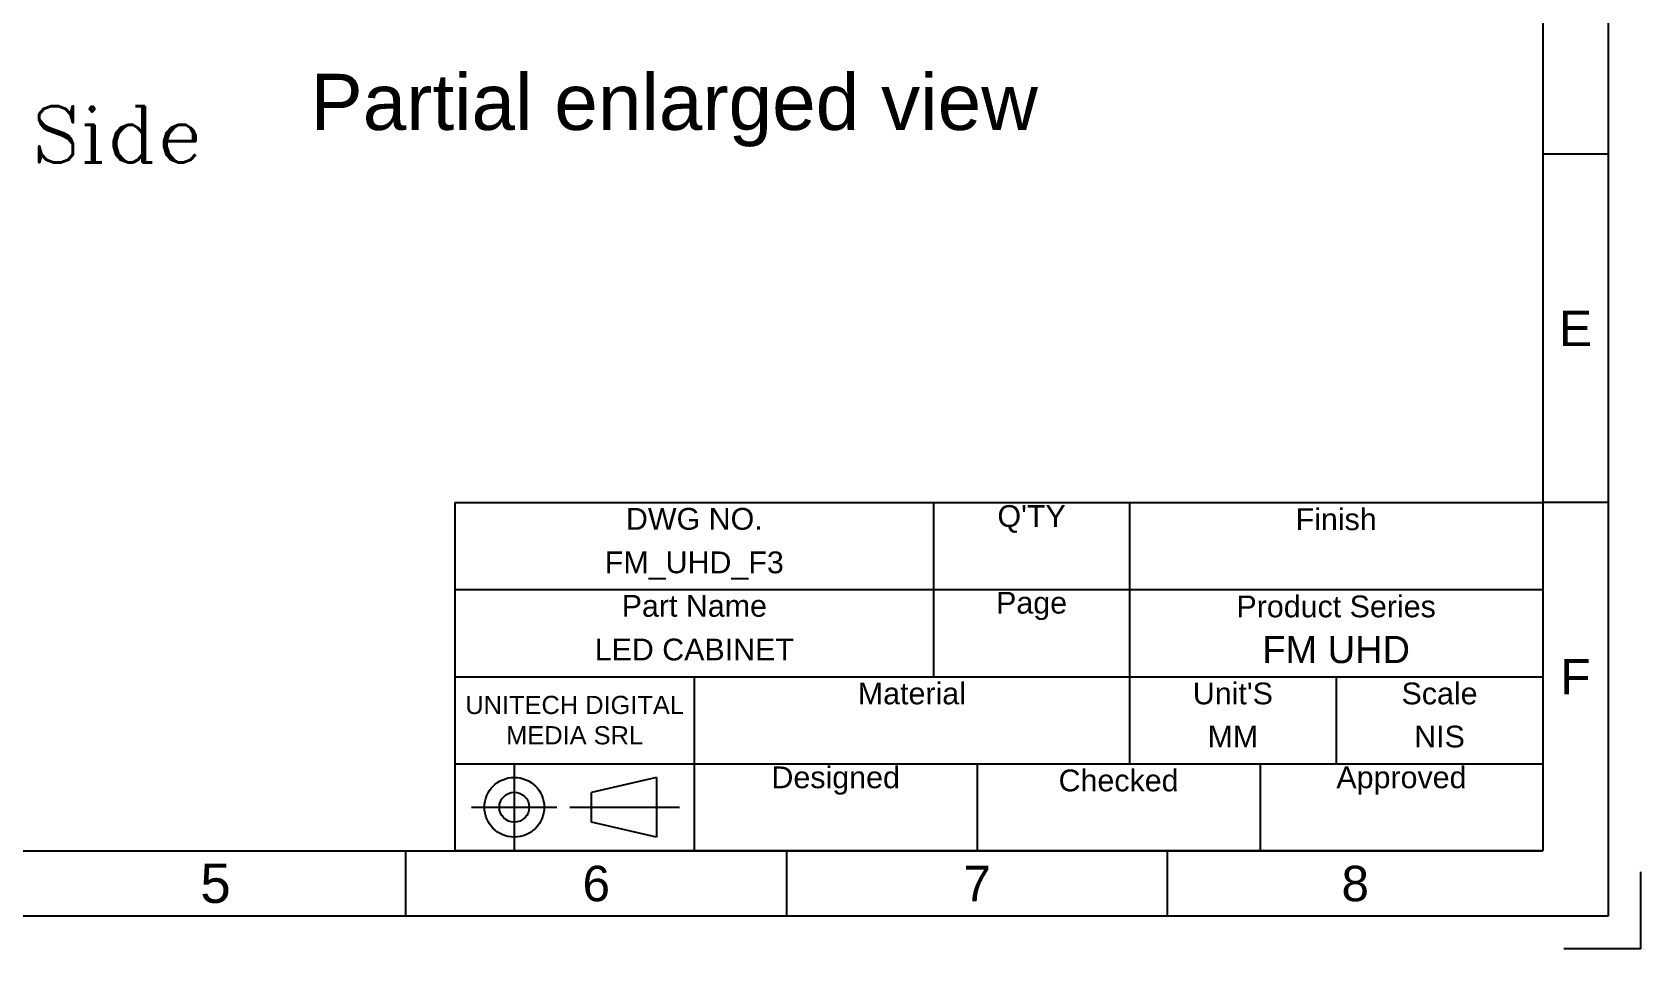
# Model space of a CAD drawing. Header units: millimetres. Extents: x 5415 to 11208, y 1449 to 3485.
# Drawn here: x 9774 to 11208, y 1449 to 2265 of the extents above; entities that cross this region are included whole.
import ezdxf
from ezdxf.enums import TextEntityAlignment as Align

# ---------------------------------------------------------------- set-up
doc = ezdxf.new("R2010")
doc.units = ezdxf.units.MM
doc.linetypes.add('CENTER', pattern=[50.8, 31.75, -6.35, 6.35, -6.35])
doc.layers.add('CENTERLINE', color=1, linetype='CENTER')
doc.styles.get("Standard").update_dxf_attribs({"font": 'arial.ttf'})

# ---------------------------------------------------------------- blocks, each defined once
blk = doc.blocks.new('A$Cb9a4f6fb')
for p, q in [((2375.8, 1672.7), (2375.8, 24.2)), ((2327.3, 1624.2), (2327.3, 72.7)), ((2375.8, 589.9), (2327.3, 589.9)), ((2327.3, 396), (2327.3, 72.7)), ((1519.2, 331.3), (1519.2, 72.7)), ((1519.2, 331.3), (2327.3, 331.3)), ((1874.7, 331.3), (1874.7, 202)), ((2020.2, 331.3), (2020.2, 137.4)), ((2375.8, 331.3), (2327.3, 331.3)), ((1519.2, 266.7), (2327.3, 266.7)), ((1519.2, 266.7), (1519.2, 72.7)), ((1519.2, 202), (2327.3, 202)), ((1697, 202), (1697, 137.4)), ((2173.7, 202), (2173.7, 137.4)), ((1519.2, 137.4), (2327.3, 137.4)), ((1697, 137.4), (1697, 72.7)), ((1907.1, 137.4), (1907.1, 72.7)), ((2117.2, 137.4), (2117.2, 72.7)), ((1669, 127.2), (1620.7, 116.1)), ((1669, 127.2), (1669, 82.9)), ((1620.7, 94), (1620.7, 116.1)), ((1669, 82.9), (1620.7, 94)), ((72.7, 72.7), (2327.3, 72.7)), ((1482.8, 24.2), (1482.8, 72.7)), ((2327.3, 72.7), (1519.2, 72.7)), ((1765.7, 24.2), (1765.7, 72.7)), ((2048.5, 24.2), (2048.5, 72.7)), ((2400, 0), (2400, 57.1)), ((2375.8, 24.2), (24.2, 24.2)), ((2400, 0), (2342.9, 0))]:
    blk.add_line(p, q)
for radius in [22.2, 11.1]:
    blk.add_circle((1563.3, 105.1), radius)
at = {"layer": 'CENTERLINE', "ltscale": 5}
for p, q in [((1563.3, 136.7), (1563.3, 73.4)), ((1531.6, 105.1), (1594.9, 105.1)), ((1604.6, 105.1), (1686, 105.1))]:
    blk.add_line(p, q, dxfattribs=at)
for s, height, p in [('E', 26.3, (2351.5, 460.6)), ('DWG NO.', 16.16, (1697, 319.2)), ("Q'TY", 16.16, (1947.5, 319.2)), ('Finish', 16.16, (2173.7, 319.2)), ('Page', 16.16, (1947.5, 254.5)), ('Product Series', 16.162, (2173.7, 254.5)), ('Part Name', 16.16, (1697, 254.5)), ('F', 26.3, (2351.5, 202)), ('Material', 16.16, (1858.6, 189.9)), ("Unit'S", 16.16, (2097, 189.9)), ('Scale', 16.16, (2250.5, 189.9)), ('MM', 16.16, (2097, 157.6)), ('NIS', 16.16, (2250.5, 157.6)), ('Designed', 16.16, (1802, 125.3)), ('Checked', 16.16, (2012.1, 125.3)), ('Approved', 16.16, (2222.2, 125.3)), ('5', 29.2, (1341.4, 48.5)), ('6', 26.3, (1624.2, 48.5)), ('7', 26.3, (1907.1, 48.5)), ('8', 26.3, (2187.9, 48.5))]:
    blk.add_text(s, height=height).set_placement(p, align=Align.MIDDLE)
at = {"color": 7}
for s, height, p in [('FM_UHD_F3', 16.16, (1697, 286.9)), ('LED CABINET', 16.16, (1697, 222.2)), ('FM UHD', 20.2, (2173.7, 222.2))]:
    blk.add_text(s, height=height, dxfattribs=at).set_placement(p, align=Align.MIDDLE_CENTER)
at = {"color": 7, "insert": (1608.1, 169.7), "char_height": 13.5, "width": 170, "attachment_point": 5}
blk.add_mtext('UNITECH DIGITAL\\PMEDIA SRL', dxfattribs=at)
at = {"color": 4, "flags": 1}
for tag, p in [('MATERIAL', (1858.6, 157.6)), ('DESIGNED', (1802, 92.9))]:
    blk.add_attdef(tag, text='', height=16.2, dxfattribs=at).set_placement(p, align=Align.MIDDLE)

msp = doc.modelspace()

# ---------------------------------------------------------------- block references
at = {"xscale": 1.2, "yscale": 1.2, "zscale": 1.2}
msp.add_blockref('A$Cb9a4f6fb', (8327.72559, 1448.77028), dxfattribs=at)

# ---------------------------------------------------------------- texts
at = {"color": 3, "char_height": 50, "attachment_point": 5}
for s, insert in [('{\\C3;Partial enlarged view}', (10346.12605, 2195.73183)), ('{\\Fromanc;Side}', (9849.87009, 2174.35275))]:
    msp.add_mtext(s, dxfattribs=dict(at, insert=insert))

doc.saveas('drawing.dxf')
